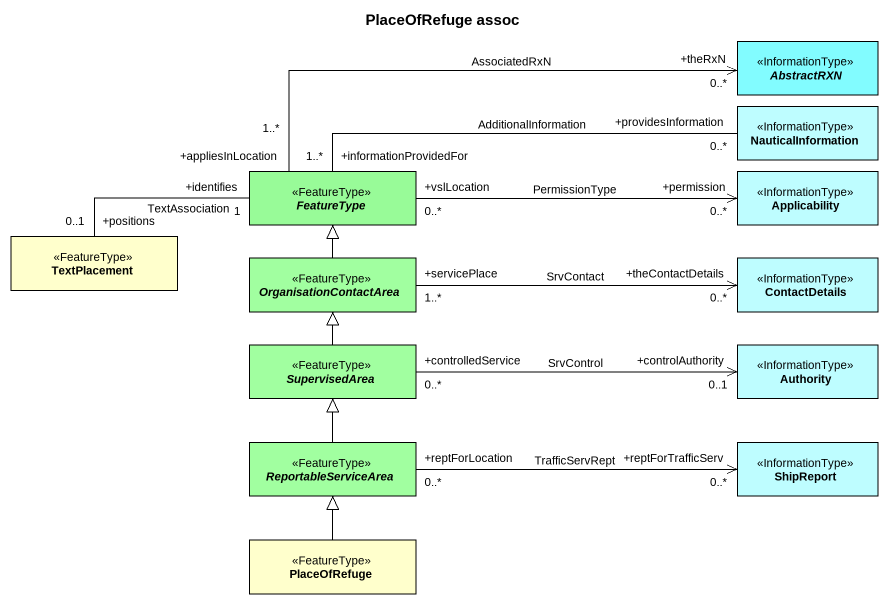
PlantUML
@startuml
title PlaceOfRefuge assoc
hide circle
hide empty members
abstract class AbstractRXN <<InformationType>> #82FCFF
class NauticalInformation <<InformationType>> #BEFDFF
abstract class FeatureType <<FeatureType>> #98FB98
class Applicability <<InformationType>> #BEFDFF
class TextPlacement <<FeatureType>>
abstract class OrganisationContactArea <<FeatureType>> #A1FFA0
class ContactDetails <<InformationType>> #BEFDFF
abstract class SupervisedArea <<FeatureType>> #A1FFA0
class Authority <<InformationType>> #BEFDFF
abstract class ReportableServiceArea <<FeatureType>> #A1FFA0
class ShipReport <<InformationType>> #BEFDFF
class PlaceOfRefuge <<FeatureType>>
FeatureType "+appliesInLocation\n1..*" -right-> "+theRxN\n0..*" AbstractRXN : AssociatedRxN
FeatureType "+informationProvidedFor\n1..*" -right- "+providesInformation\n0..*" NauticalInformation : AdditionalInformation
FeatureType "+vslLocation\n0..*" -right-> "+permission\n0..*" Applicability : PermissionType
FeatureType "+identifies\n1" -left- "+positions\n0..1" TextPlacement : TextAssociation
OrganisationContactArea -up-|> FeatureType
OrganisationContactArea "+servicePlace\n1..*" -right-> "+theContactDetails\n0..*" ContactDetails : SrvContact
SupervisedArea -up-|> OrganisationContactArea
SupervisedArea "+controlledService\n0..*" -right-> "+controlAuthority\n0..1" Authority : SrvControl
ReportableServiceArea -up-|> SupervisedArea
ReportableServiceArea "+reptForLocation\n0..*" -right-> "+reptForTrafficServ\n0..*" ShipReport : TrafficServRept
PlaceOfRefuge -up-|> ReportableServiceArea
@enduml
